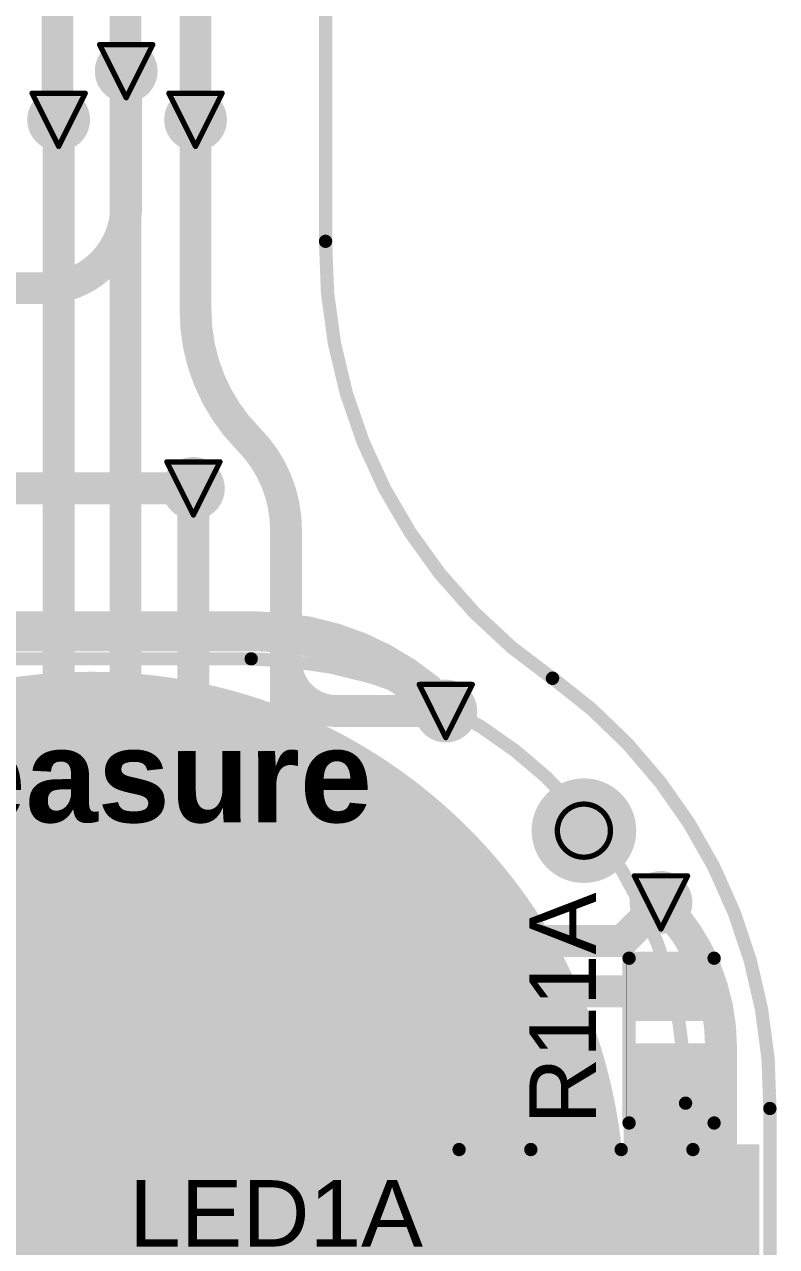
# Model space of a CAD drawing. Header units: inches. Extents: x -3.9 to 9.5, y -7 to 2.6.
# Drawn here: x -3.4885 to -3.2054, y -4.4753 to -4.0154 of the extents above; entities that cross this region are included whole.
import ezdxf

# ---------------------------------------------------------------- set-up
doc = ezdxf.new("R2010")
doc.units = ezdxf.units.IN
doc.header["$MEASUREMENT"] = 0
for name, color, linetype in [('Board Outline', 216, 'Continuous'), ('Bottom Layer', 5, 'Continuous'), ('Bottom Overlay', 54, 'Continuous'), ('Bottom Paste', 16, 'Continuous'), ('Bottom Solder', 6, 'Continuous'), ('Drill Drawing', 1, 'Continuous'), ('Pad Holes', 156, 'Continuous'), ('Top Layer', 1, 'Continuous'), ('Top Overlay', 2, 'Continuous'), ('Top Paste', 8, 'Continuous'), ('Top Solder', 216, 'Continuous'), ('Via Holes', 16, 'Continuous')]:
    doc.layers.add(name, color=color, linetype=linetype)
doc.styles.add('Arial', font='', dxfattribs={"height": 0.2})
doc.styles.add('Arial_Bold', font='', dxfattribs={"height": 0.2})
doc.styles.get('Arial').set_extended_font_data('Arial')
doc.styles.get('Arial_Bold').set_extended_font_data('Arial', bold=True)

# ---------------------------------------------------------------- blocks, each defined once
blk = doc.blocks.new('R___0402_11')
at = {"layer": 'Top Layer'}
for points in [[(-0.0275, -0.0125), (-0.0275, 0.0125), (-0.0095, 0.0125), (-0.0095, -0.0125)], [(0.0095, -0.0125), (0.0095, 0.0125), (0.0275, 0.0125), (0.0275, -0.0125)]]:
    blk.add_hatch(color=1, dxfattribs=at).paths.add_polyline_path(points)
at = {"layer": 'Top Paste'}
for points in [[(-0.0275, -0.0125), (-0.0275, 0.0125), (-0.0095, 0.0125), (-0.0095, -0.0125)], [(0.0095, -0.0125), (0.0095, 0.0125), (0.0275, 0.0125), (0.0275, -0.0125)]]:
    blk.add_hatch(color=8, dxfattribs=at).paths.add_polyline_path(points)
at = {"layer": 'Top Solder'}
for points in [[(-0.02967, -0.01467), (-0.02967, 0.01467), (-0.00733, 0.01467), (-0.00733, -0.01467)], [(0.00733, -0.01467), (0.00733, 0.01467), (0.02967, 0.01467), (0.02967, -0.01467)]]:
    blk.add_hatch(color=216, dxfattribs=at).paths.add_polyline_path(points)
at = {"layer": 'Top Overlay'}
for points in [[(-0.031, -0.016, 0.005, 0.005, 0), (-0.031, 0.016, 0.005, 0.005, 0)], [(0.031, 0.016, 0.005, 0.005, 0), (-0.031, 0.016, 0.005, 0.005, 0)], [(0.031, -0.016, 0.005, 0.005, 0), (0.031, 0.016, 0.005, 0.005, 0)], [(0.031, -0.016, 0.005, 0.005, 0), (-0.031, -0.016, 0.005, 0.005, 0)], [(0.032, -0.017, 0.000127, 0.000127, 0), (-0.032, -0.017, 0.000127, 0.000127, 0)]]:
    blk.add_lwpolyline(points, format="xyseb", dxfattribs=at)
for points in [[(-0.03225, 0.016, 0.0025, 0.0025, 1), (-0.02975, 0.016, 0.0025, 0.0025, 1)], [(-0.03225, 0.016, 0.0025, 0.0025, 1), (-0.02975, 0.016, 0.0025, 0.0025, 1)], [(0.02975, 0.016, 0.0025, 0.0025, 1), (0.03225, 0.016, 0.0025, 0.0025, 1)], [(0.02975, 0.016, 0.0025, 0.0025, 1), (0.03225, 0.016, 0.0025, 0.0025, 1)], [(-0.03225, -0.016, 0.0025, 0.0025, 1), (-0.02975, -0.016, 0.0025, 0.0025, 1)], [(-0.03225, -0.016, 0.0025, 0.0025, 1), (-0.02975, -0.016, 0.0025, 0.0025, 1)], [(0.02975, -0.016, 0.0025, 0.0025, 1), (0.03225, -0.016, 0.0025, 0.0025, 1)], [(0.02975, -0.016, 0.0025, 0.0025, 1), (0.03225, -0.016, 0.0025, 0.0025, 1)], [(-0.03203, -0.017, 0.0000635, 0.0000635, 1), (-0.03197, -0.017, 0.0000635, 0.0000635, 1)], [(0.03197, -0.017, 0.0000635, 0.0000635, 1), (0.03203, -0.017, 0.0000635, 0.0000635, 1)]]:
    blk.add_lwpolyline(points, format="xyseb", close=True, dxfattribs=at)
blk = doc.blocks.new('_EMG________B_24')
at = {"layer": 'Bottom Layer'}
h = blk.add_hatch(color=5, dxfattribs=at)
edge = h.paths.add_edge_path()
edge.add_arc((0, 0.3932), 0.19685, 0, 360)
at = {"layer": 'Bottom Paste'}
h = blk.add_hatch(color=16, dxfattribs=at)
edge = h.paths.add_edge_path()
edge.add_arc((0, 0.3932), 0.19685, 0, 360)
at = {"layer": 'Bottom Solder'}
h = blk.add_hatch(color=6, dxfattribs=at)
edge = h.paths.add_edge_path()
edge.add_arc((0, 0.3932), 0.20085, 0, 360)
at = {"layer": 'Bottom Overlay'}
for points in [[(-0.06026, 0.59892, 0.005, 0.005, 0), (0.06026, 0.59892, 0.005, 0.005, 0)], [(0.06026, 0.59892, 0.005, 0.005, -0.414214), (0.22375, 0.43172, 0.005, 0.005, 0)], [(0.22375, -0.43172, 0.005, 0.005, 0), (0.22375, 0.43172, 0.005, 0.005, 0)]]:
    blk.add_lwpolyline(points, format="xyseb", dxfattribs=at)
for points in [[(0.05901, 0.59892, 0.0025, 0.0025, 1), (0.06151, 0.59892, 0.0025, 0.0025, 1)], [(0.05901, 0.59892, 0.0025, 0.0025, 1), (0.06151, 0.59892, 0.0025, 0.0025, 1)], [(0.2225, 0.43172, 0.0025, 0.0025, 1), (0.225, 0.43172, 0.0025, 0.0025, 1)], [(0.2225, 0.43172, 0.0025, 0.0025, 1), (0.225, 0.43172, 0.0025, 0.0025, 1)]]:
    blk.add_lwpolyline(points, format="xyseb", close=True, dxfattribs=at)
blk = doc.blocks.new('LED_0603_25')
at = {"layer": 'Top Layer'}
for points in [[(-0.03937, 0.01969), (-0.01969, 0.01969), (-0.01969, -0.01969), (-0.03937, -0.01969)], [(0.01969, 0.01969), (0.03937, 0.01969), (0.03937, -0.01969), (0.01969, -0.01969)]]:
    blk.add_hatch(color=1, dxfattribs=at).paths.add_polyline_path(points)
at = {"layer": 'Top Overlay'}
blk.add_hatch(color=2, dxfattribs=at).paths.add_polyline_path([(0.044, -0.026), (0.069, -0.026), (0.069, 0.026), (0.044, 0.026)])
at = {"layer": 'Top Paste'}
for points in [[(-0.03937, 0.01969), (-0.01969, 0.01969), (-0.01969, -0.01969), (-0.03937, -0.01969)], [(0.01969, 0.01969), (0.03937, 0.01969), (0.03937, -0.01969), (0.01969, -0.01969)]]:
    blk.add_hatch(color=8, dxfattribs=at).paths.add_polyline_path(points)
at = {"layer": 'Top Solder'}
for points in [[(-0.04337, 0.02369), (-0.01569, 0.02369), (-0.01569, -0.02369), (-0.04337, -0.02369)], [(0.01569, 0.02369), (0.04337, 0.02369), (0.04337, -0.02369), (0.01569, -0.02369)]]:
    blk.add_hatch(color=216, dxfattribs=at).paths.add_polyline_path(points)
at = {"layer": 'Top Overlay'}
for points in [[(-0.044, 0.024, 0.005, 0.005, 0), (-0.017, 0.024, 0.005, 0.005, 0)], [(-0.044, -0.024, 0.005, 0.005, 0), (-0.044, 0.024, 0.005, 0.005, 0)], [(0.017, 0.024, 0.005, 0.005, 0), (0.044, 0.024, 0.005, 0.005, 0)], [(0.044, -0.024, 0.005, 0.005, 0), (0.044, 0.024, 0.005, 0.005, 0)], [(-0.044, -0.024, 0.005, 0.005, 0), (-0.017, -0.024, 0.005, 0.005, 0)], [(0.017, -0.024, 0.005, 0.005, 0), (0.044, -0.024, 0.005, 0.005, 0)]]:
    blk.add_lwpolyline(points, format="xyseb", dxfattribs=at)
for points in [[(-0.04525, 0.024, 0.0025, 0.0025, 1), (-0.04275, 0.024, 0.0025, 0.0025, 1)], [(-0.04525, 0.024, 0.0025, 0.0025, 1), (-0.04275, 0.024, 0.0025, 0.0025, 1)], [(-0.01825, 0.024, 0.0025, 0.0025, 1), (-0.01575, 0.024, 0.0025, 0.0025, 1)], [(0.01575, 0.024, 0.0025, 0.0025, 1), (0.01825, 0.024, 0.0025, 0.0025, 1)], [(0.04275, 0.024, 0.0025, 0.0025, 1), (0.04525, 0.024, 0.0025, 0.0025, 1)], [(0.04275, 0.024, 0.0025, 0.0025, 1), (0.04525, 0.024, 0.0025, 0.0025, 1)], [(-0.04525, -0.024, 0.0025, 0.0025, 1), (-0.04275, -0.024, 0.0025, 0.0025, 1)], [(-0.04525, -0.024, 0.0025, 0.0025, 1), (-0.04275, -0.024, 0.0025, 0.0025, 1)], [(-0.01825, -0.024, 0.0025, 0.0025, 1), (-0.01575, -0.024, 0.0025, 0.0025, 1)], [(0.01575, -0.024, 0.0025, 0.0025, 1), (0.01825, -0.024, 0.0025, 0.0025, 1)], [(0.04275, -0.024, 0.0025, 0.0025, 1), (0.04525, -0.024, 0.0025, 0.0025, 1)], [(0.04275, -0.024, 0.0025, 0.0025, 1), (0.04525, -0.024, 0.0025, 0.0025, 1)]]:
    blk.add_lwpolyline(points, format="xyseb", close=True, dxfattribs=at)

msp = doc.modelspace()

# ---------------------------------------------------------------- hatches: boundary and pattern name
at = {"layer": 'Bottom Layer'}
h = msp.add_hatch(color=5, dxfattribs=at)
edge = h.paths.add_edge_path()
edge.add_arc((-3.45017, -4.033), 0.01181, 0, 360)
h = msp.add_hatch(color=5, dxfattribs=at)
edge = h.paths.add_edge_path()
edge.add_arc((-3.47559, -4.05129), 0.01181, 0, 360)
h = msp.add_hatch(color=5, dxfattribs=at)
edge = h.paths.add_edge_path()
edge.add_arc((-3.42407, -4.05129), 0.01181, 0, 360)
h = msp.add_hatch(color=5, dxfattribs=at)
edge = h.paths.add_edge_path()
edge.add_arc((-3.42487, -4.19), 0.01181, 0, 360)
h = msp.add_hatch(color=5, dxfattribs=at)
edge = h.paths.add_edge_path()
edge.add_arc((-3.32989, -4.27378), 0.01181, 0, 360)
h = msp.add_hatch(color=5, dxfattribs=at)
edge = h.paths.add_edge_path()
edge.add_arc((-3.24889, -4.34578), 0.01181, 0, 360)
at = {"layer": 'Bottom Solder'}
h = msp.add_hatch(color=6, dxfattribs=at)
edge = h.paths.add_edge_path()
edge.add_arc((-3.27789, -4.31878), 0.004, 0, 360)
at = {"layer": 'Pad Holes'}
h = msp.add_hatch(color=7, dxfattribs=at)
edge = h.paths.add_edge_path()
edge.add_arc((-3.27789, -4.31878), 0.01969, 0, 360)
at = {"layer": 'Top Layer'}
h = msp.add_hatch(color=1, dxfattribs=at)
edge = h.paths.add_edge_path()
edge.add_arc((-3.45017, -4.033), 0.01181, 0, 360)
h = msp.add_hatch(color=1, dxfattribs=at)
edge = h.paths.add_edge_path()
edge.add_arc((-3.47559, -4.05129), 0.01181, 0, 360)
h = msp.add_hatch(color=1, dxfattribs=at)
edge = h.paths.add_edge_path()
edge.add_arc((-3.42407, -4.05129), 0.01181, 0, 360)
h = msp.add_hatch(color=1, dxfattribs=at)
edge = h.paths.add_edge_path()
edge.add_arc((-3.42487, -4.19), 0.01181, 0, 360)
h = msp.add_hatch(color=1, dxfattribs=at)
edge = h.paths.add_edge_path()
edge.add_arc((-3.32989, -4.27378), 0.01181, 0, 360)
h = msp.add_hatch(color=1, dxfattribs=at)
edge = h.paths.add_edge_path()
edge.add_arc((-3.24889, -4.34578), 0.01181, 0, 360)
for points in [[(-3.26287, -4.48678), (-3.23187, -4.48678), (-3.23187, -4.39878), (-3.26287, -4.39878)], [(-3.33389, -4.58478), (-3.29989, -4.58478), (-3.29989, -4.44278), (-3.33389, -4.44278)]]:
    msp.add_hatch(color=1, dxfattribs=at).paths.add_polyline_path(points)
at = {"layer": 'Top Solder'}
h = msp.add_hatch(color=216, dxfattribs=at)
edge = h.paths.add_edge_path()
edge.add_arc((-3.27789, -4.31878), 0.004, 0, 360)
at = {"layer": 'Via Holes'}
h = msp.add_hatch(color=7, dxfattribs=at)
edge = h.paths.add_edge_path()
edge.add_arc((-3.45017, -4.033), 0.00591, 0, 360)
h = msp.add_hatch(color=7, dxfattribs=at)
edge = h.paths.add_edge_path()
edge.add_arc((-3.47559, -4.05129), 0.00591, 0, 360)
h = msp.add_hatch(color=7, dxfattribs=at)
edge = h.paths.add_edge_path()
edge.add_arc((-3.42407, -4.05129), 0.00591, 0, 360)
h = msp.add_hatch(color=7, dxfattribs=at)
edge = h.paths.add_edge_path()
edge.add_arc((-3.42487, -4.19), 0.00591, 0, 360)
h = msp.add_hatch(color=7, dxfattribs=at)
edge = h.paths.add_edge_path()
edge.add_arc((-3.32989, -4.27378), 0.00591, 0, 360)
h = msp.add_hatch(color=7, dxfattribs=at)
edge = h.paths.add_edge_path()
edge.add_arc((-3.24889, -4.34578), 0.00591, 0, 360)

# ---------------------------------------------------------------- linework, layer by layer
at = {"layer": 'Board Outline'}
for points in [[(-3.37514, -4.09701, 0.005, 0.005, 0), (-3.37514, -3.00922, 0.005, 0.005, 0)], [(-3.28975, -4.26147, 0.005, 0.005, -0.250069), (-3.37513, -4.09701, 0.005, 0.005, 0)], [(-3.28969, -4.26139, 0.005, 0.005, -0.244175), (-3.20789, -4.42333, 0.005, 0.005, 0)], [(-3.20789, -4.42332, 0.005, 0.005, 0), (-3.20789, -5.28379, 0.005, 0.005, 0)], [(-3.20789, -4.42332, 0.005, 0.005, 0), (-3.20789, -5.28379, 0.005, 0.005, 0)]]:
    msp.add_lwpolyline(points, format="xyseb", dxfattribs=at)
for points in [[(-3.37639, -4.09701, 0.0025, 0.0025, 1), (-3.37389, -4.09701, 0.0025, 0.0025, 1)], [(-3.37638, -4.09701, 0.0025, 0.0025, 1), (-3.37388, -4.09701, 0.0025, 0.0025, 1)], [(-3.291, -4.26147, 0.0025, 0.0025, 1), (-3.2885, -4.26147, 0.0025, 0.0025, 1)], [(-3.29094, -4.26139, 0.0025, 0.0025, 1), (-3.28844, -4.26139, 0.0025, 0.0025, 1)], [(-3.20914, -4.42332, 0.0025, 0.0025, 1), (-3.20664, -4.42332, 0.0025, 0.0025, 1)], [(-3.20914, -4.42332, 0.0025, 0.0025, 1), (-3.20664, -4.42332, 0.0025, 0.0025, 1)], [(-3.20914, -4.42333, 0.0025, 0.0025, 1), (-3.20664, -4.42333, 0.0025, 0.0025, 1)]]:
    msp.add_lwpolyline(points, format="xyseb", close=True, dxfattribs=at)
at = {"layer": 'Bottom Layer'}
for points in [[(-3.42407, -4.05129, 0.012, 0.012, 0), (-3.42407, -3.00833, 0.012, 0.012, 0)], [(-3.47604, -4.05084, 0.012, 0.012, 0), (-3.47604, -3.00911, 0.012, 0.012, 0)], [(-3.45045, -4.03272, 0.012, 0.012, 0), (-3.45045, -3.00911, 0.012, 0.012, 0)], [(-3.45045, -4.03272, 0.015, 0.015, 0), (-3.45017, -4.033, 0.015, 0.015, 0)], [(-3.45017, -4.08378, 0.012, 0.012, 0), (-3.45017, -4.033, 0.012, 0.012, 0)], [(-3.47604, -4.05084, 0.015, 0.015, 0), (-3.47559, -4.05129, 0.015, 0.015, 0)], [(-3.45017, -4.08378, 0.012, 0.012, -0.414214), (-3.48105, -4.11466, 0.012, 0.012, 0)], [(-3.52516, -4.11466, 0.012, 0.012, 0), (-3.48105, -4.11466, 0.012, 0.012, 0)], [(-3.52539, -4.19, 0.012, 0.012, 0), (-3.42487, -4.19, 0.012, 0.012, 0)], [(-3.55485, -4.24378, 0.015, 0.015, 0), (-3.40131, -4.24378, 0.015, 0.015, 0)], [(-3.40131, -4.24378, 0.015, 0.015, -0.198912), (-3.3306, -4.27307, 0.015, 0.015, 0)], [(-3.3306, -4.27307, 0.015, 0.015, 0), (-3.32989, -4.27378, 0.015, 0.015, 0)], [(-3.24889, -4.34578, 0.012, 0.012, -0.198912), (-3.22626, -4.40042, 0.012, 0.012, 0)], [(-3.22626, -4.50369, 0.012, 0.012, 0), (-3.22626, -4.40042, 0.012, 0.012, 0)], [(-3.46338, -4.45985, 0.022, 0.022, 0), (-3.41745, -4.50578, 0.022, 0.022, 0)]]:
    msp.add_lwpolyline(points, format="xyseb", dxfattribs=at)
for points in [[(-3.4542, -4.03272, 0.0075, 0.0075, 1), (-3.4467, -4.03272, 0.0075, 0.0075, 1)], [(-3.45392, -4.033, 0.0075, 0.0075, 1), (-3.44642, -4.033, 0.0075, 0.0075, 1)], [(-3.45345, -4.03272, 0.006, 0.006, 1), (-3.44745, -4.03272, 0.006, 0.006, 1)], [(-3.45317, -4.033, 0.006, 0.006, 1), (-3.44717, -4.033, 0.006, 0.006, 1)], [(-3.47979, -4.05084, 0.0075, 0.0075, 1), (-3.47229, -4.05084, 0.0075, 0.0075, 1)], [(-3.47934, -4.05129, 0.0075, 0.0075, 1), (-3.47184, -4.05129, 0.0075, 0.0075, 1)], [(-3.47904, -4.05084, 0.006, 0.006, 1), (-3.47304, -4.05084, 0.006, 0.006, 1)], [(-3.42707, -4.05129, 0.006, 0.006, 1), (-3.42107, -4.05129, 0.006, 0.006, 1)], [(-3.45317, -4.08378, 0.006, 0.006, 1), (-3.44717, -4.08378, 0.006, 0.006, 1)], [(-3.45317, -4.08378, 0.006, 0.006, 1), (-3.44717, -4.08378, 0.006, 0.006, 1)], [(-3.48405, -4.11466, 0.006, 0.006, 1), (-3.47805, -4.11466, 0.006, 0.006, 1)], [(-3.48405, -4.11466, 0.006, 0.006, 1), (-3.47805, -4.11466, 0.006, 0.006, 1)], [(-3.42787, -4.19, 0.006, 0.006, 1), (-3.42187, -4.19, 0.006, 0.006, 1)], [(-3.40506, -4.24378, 0.0075, 0.0075, 1), (-3.39756, -4.24378, 0.0075, 0.0075, 1)], [(-3.40506, -4.24378, 0.0075, 0.0075, 1), (-3.39756, -4.24378, 0.0075, 0.0075, 1)], [(-3.33435, -4.27307, 0.0075, 0.0075, 1), (-3.32685, -4.27307, 0.0075, 0.0075, 1)], [(-3.33435, -4.27307, 0.0075, 0.0075, 1), (-3.32685, -4.27307, 0.0075, 0.0075, 1)], [(-3.33364, -4.27378, 0.0075, 0.0075, 1), (-3.32614, -4.27378, 0.0075, 0.0075, 1)], [(-3.25189, -4.34578, 0.006, 0.006, 1), (-3.24589, -4.34578, 0.006, 0.006, 1)], [(-3.22926, -4.40042, 0.006, 0.006, 1), (-3.22326, -4.40042, 0.006, 0.006, 1)], [(-3.22926, -4.40042, 0.006, 0.006, 1), (-3.22326, -4.40042, 0.006, 0.006, 1)], [(-3.46888, -4.45985, 0.011, 0.011, 1), (-3.45788, -4.45985, 0.011, 0.011, 1)]]:
    msp.add_lwpolyline(points, format="xyseb", close=True, dxfattribs=at)
at = {"layer": 'Drill Drawing'}
for points in [[(-3.46017, -4.023, 0.002, 0.002, 0), (-3.44017, -4.023, 0.002, 0.002, 0)], [(-3.46017, -4.023, 0.002, 0.002, 0), (-3.45017, -4.043, 0.002, 0.002, 0)], [(-3.45017, -4.043, 0.002, 0.002, 0), (-3.44017, -4.023, 0.002, 0.002, 0)], [(-3.48559, -4.04129, 0.002, 0.002, 0), (-3.46559, -4.04129, 0.002, 0.002, 0)], [(-3.48559, -4.04129, 0.002, 0.002, 0), (-3.47559, -4.06129, 0.002, 0.002, 0)], [(-3.47559, -4.06129, 0.002, 0.002, 0), (-3.46559, -4.04129, 0.002, 0.002, 0)], [(-3.43407, -4.04129, 0.002, 0.002, 0), (-3.41407, -4.04129, 0.002, 0.002, 0)], [(-3.43407, -4.04129, 0.002, 0.002, 0), (-3.42407, -4.06129, 0.002, 0.002, 0)], [(-3.42407, -4.06129, 0.002, 0.002, 0), (-3.41407, -4.04129, 0.002, 0.002, 0)], [(-3.43487, -4.18, 0.002, 0.002, 0), (-3.41487, -4.18, 0.002, 0.002, 0)], [(-3.43487, -4.18, 0.002, 0.002, 0), (-3.42487, -4.2, 0.002, 0.002, 0)], [(-3.42487, -4.2, 0.002, 0.002, 0), (-3.41487, -4.18, 0.002, 0.002, 0)], [(-3.33989, -4.26378, 0.002, 0.002, 0), (-3.31989, -4.26378, 0.002, 0.002, 0)], [(-3.33989, -4.26378, 0.002, 0.002, 0), (-3.32989, -4.28378, 0.002, 0.002, 0)], [(-3.32989, -4.28378, 0.002, 0.002, 0), (-3.31989, -4.26378, 0.002, 0.002, 0)], [(-3.25889, -4.33578, 0.002, 0.002, 0), (-3.23889, -4.33578, 0.002, 0.002, 0)], [(-3.25889, -4.33578, 0.002, 0.002, 0), (-3.24889, -4.35578, 0.002, 0.002, 0)], [(-3.24889, -4.35578, 0.002, 0.002, 0), (-3.23889, -4.33578, 0.002, 0.002, 0)]]:
    msp.add_lwpolyline(points, format="xyseb", dxfattribs=at)
for points in [[(-3.46067, -4.023, 0.001, 0.001, 1), (-3.45967, -4.023, 0.001, 0.001, 1)], [(-3.46067, -4.023, 0.001, 0.001, 1), (-3.45967, -4.023, 0.001, 0.001, 1)], [(-3.44067, -4.023, 0.001, 0.001, 1), (-3.43967, -4.023, 0.001, 0.001, 1)], [(-3.44067, -4.023, 0.001, 0.001, 1), (-3.43967, -4.023, 0.001, 0.001, 1)], [(-3.48609, -4.04129, 0.001, 0.001, 1), (-3.48509, -4.04129, 0.001, 0.001, 1)], [(-3.48609, -4.04129, 0.001, 0.001, 1), (-3.48509, -4.04129, 0.001, 0.001, 1)], [(-3.46609, -4.04129, 0.001, 0.001, 1), (-3.46509, -4.04129, 0.001, 0.001, 1)], [(-3.46609, -4.04129, 0.001, 0.001, 1), (-3.46509, -4.04129, 0.001, 0.001, 1)], [(-3.45067, -4.043, 0.001, 0.001, 1), (-3.44967, -4.043, 0.001, 0.001, 1)], [(-3.45067, -4.043, 0.001, 0.001, 1), (-3.44967, -4.043, 0.001, 0.001, 1)], [(-3.43457, -4.04129, 0.001, 0.001, 1), (-3.43357, -4.04129, 0.001, 0.001, 1)], [(-3.43457, -4.04129, 0.001, 0.001, 1), (-3.43357, -4.04129, 0.001, 0.001, 1)], [(-3.41457, -4.04129, 0.001, 0.001, 1), (-3.41357, -4.04129, 0.001, 0.001, 1)], [(-3.41457, -4.04129, 0.001, 0.001, 1), (-3.41357, -4.04129, 0.001, 0.001, 1)], [(-3.47609, -4.06129, 0.001, 0.001, 1), (-3.47509, -4.06129, 0.001, 0.001, 1)], [(-3.47609, -4.06129, 0.001, 0.001, 1), (-3.47509, -4.06129, 0.001, 0.001, 1)], [(-3.42457, -4.06129, 0.001, 0.001, 1), (-3.42357, -4.06129, 0.001, 0.001, 1)], [(-3.42457, -4.06129, 0.001, 0.001, 1), (-3.42357, -4.06129, 0.001, 0.001, 1)], [(-3.43537, -4.18, 0.001, 0.001, 1), (-3.43437, -4.18, 0.001, 0.001, 1)], [(-3.43537, -4.18, 0.001, 0.001, 1), (-3.43437, -4.18, 0.001, 0.001, 1)], [(-3.41537, -4.18, 0.001, 0.001, 1), (-3.41437, -4.18, 0.001, 0.001, 1)], [(-3.41537, -4.18, 0.001, 0.001, 1), (-3.41437, -4.18, 0.001, 0.001, 1)], [(-3.42537, -4.2, 0.001, 0.001, 1), (-3.42437, -4.2, 0.001, 0.001, 1)], [(-3.42537, -4.2, 0.001, 0.001, 1), (-3.42437, -4.2, 0.001, 0.001, 1)], [(-3.34039, -4.26378, 0.001, 0.001, 1), (-3.33939, -4.26378, 0.001, 0.001, 1)], [(-3.34039, -4.26378, 0.001, 0.001, 1), (-3.33939, -4.26378, 0.001, 0.001, 1)], [(-3.32039, -4.26378, 0.001, 0.001, 1), (-3.31939, -4.26378, 0.001, 0.001, 1)], [(-3.32039, -4.26378, 0.001, 0.001, 1), (-3.31939, -4.26378, 0.001, 0.001, 1)], [(-3.33039, -4.28378, 0.001, 0.001, 1), (-3.32939, -4.28378, 0.001, 0.001, 1)], [(-3.33039, -4.28378, 0.001, 0.001, 1), (-3.32939, -4.28378, 0.001, 0.001, 1)], [(-3.26789, -4.31878, 0.002, 0.002, 1), (-3.28789, -4.31878, 0.002, 0.002, 1)], [(-3.28839, -4.31878, 0.001, 0.001, 1), (-3.28739, -4.31878, 0.001, 0.001, 1)], [(-3.26839, -4.31878, 0.001, 0.001, 1), (-3.26739, -4.31878, 0.001, 0.001, 1)], [(-3.25939, -4.33578, 0.001, 0.001, 1), (-3.25839, -4.33578, 0.001, 0.001, 1)], [(-3.25939, -4.33578, 0.001, 0.001, 1), (-3.25839, -4.33578, 0.001, 0.001, 1)], [(-3.23939, -4.33578, 0.001, 0.001, 1), (-3.23839, -4.33578, 0.001, 0.001, 1)], [(-3.23939, -4.33578, 0.001, 0.001, 1), (-3.23839, -4.33578, 0.001, 0.001, 1)], [(-3.24939, -4.35578, 0.001, 0.001, 1), (-3.24839, -4.35578, 0.001, 0.001, 1)], [(-3.24939, -4.35578, 0.001, 0.001, 1), (-3.24839, -4.35578, 0.001, 0.001, 1)]]:
    msp.add_lwpolyline(points, format="xyseb", close=True, dxfattribs=at)
at = {"layer": 'Top Layer'}
for points in [[(-3.45045, -4.03328, 0.012, 0.012, 0), (-3.45017, -4.033, 0.012, 0.012, 0)], [(-3.45045, -4.37028, 0.012, 0.012, 0), (-3.45045, -4.03328, 0.012, 0.012, 0)], [(-3.47559, -4.22031, 0.012, 0.012, 0), (-3.47559, -4.05129, 0.012, 0.012, 0)], [(-3.42407, -4.12299, 0.012, 0.012, 0), (-3.42407, -4.05129, 0.012, 0.012, 0)], [(-3.40425, -4.17133, 0.012, 0.012, -0.197478), (-3.42407, -4.12299, 0.012, 0.012, 0)], [(-3.40425, -4.17133, 0.012, 0.012, -0.198882), (-3.39, -4.20574, 0.012, 0.012, 0)], [(-3.42488, -4.19001, 0.012, 0.012, 0), (-3.42487, -4.19, 0.012, 0.012, 0)], [(-3.42488, -4.3444, 0.012, 0.012, 0), (-3.42488, -4.19001, 0.012, 0.012, 0)], [(-3.39, -4.2548, 0.012, 0.012, 0), (-3.39, -4.20574, 0.012, 0.012, 0)], [(-3.47559, -4.22031, 0.012, 0.012, 0), (-3.47559, -4.22031, 0.012, 0.012, 0)], [(-3.47559, -4.48231, 0.012, 0.012, 0), (-3.47559, -4.22031, 0.012, 0.012, 0)], [(-3.39, -4.33971, 0.012, 0.012, 0), (-3.39, -4.2548, 0.012, 0.012, 0)], [(-3.37101, -4.27378, 0.012, 0.012, -0.414214), (-3.39, -4.2548, 0.012, 0.012, 0)], [(-3.37101, -4.27378, 0.012, 0.012, 0), (-3.32989, -4.27378, 0.012, 0.012, 0)], [(-3.36939, -4.36031, 0.012, 0.012, -0.414214), (-3.39, -4.33971, 0.012, 0.012, 0)], [(-3.39, -4.37928, 0.012, 0.012, -0.414214), (-3.42488, -4.3444, 0.012, 0.012, 0)], [(-3.26342, -4.36031, 0.012, 0.012, 0), (-3.24889, -4.34578, 0.012, 0.012, 0)], [(-3.36939, -4.36031, 0.012, 0.012, 0), (-3.26342, -4.36031, 0.012, 0.012, 0)], [(-3.41182, -4.40892, 0.012, 0.012, -0.414214), (-3.45045, -4.37028, 0.012, 0.012, 0)], [(-3.39, -4.37928, 0.012, 0.012, 0), (-3.24489, -4.37928, 0.012, 0.012, 0)], [(-3.41182, -4.40892, 0.012, 0.012, 0), (-3.30962, -4.40892, 0.012, 0.012, 0)], [(-3.30962, -4.40892, 0.012, 0.012, -0.107651), (-3.29803, -4.41144, 0.012, 0.012, 0)], [(-3.29803, -4.41144, 0.012, 0.012, -0.180135), (-3.28428, -4.42519, 0.012, 0.012, 0)], [(-3.28428, -4.42519, 0.012, 0.012, -0.107651), (-3.28176, -4.43678, 0.012, 0.012, 0)], [(-3.28176, -4.52792, 0.012, 0.012, 0), (-3.28176, -4.43678, 0.012, 0.012, 0)]]:
    msp.add_lwpolyline(points, format="xyseb", dxfattribs=at)
for points in [[(-3.45345, -4.03328, 0.006, 0.006, 1), (-3.44745, -4.03328, 0.006, 0.006, 1)], [(-3.45345, -4.03328, 0.006, 0.006, 1), (-3.44745, -4.03328, 0.006, 0.006, 1)], [(-3.45317, -4.033, 0.006, 0.006, 1), (-3.44717, -4.033, 0.006, 0.006, 1)], [(-3.47859, -4.05129, 0.006, 0.006, 1), (-3.47259, -4.05129, 0.006, 0.006, 1)], [(-3.42707, -4.05129, 0.006, 0.006, 1), (-3.42107, -4.05129, 0.006, 0.006, 1)], [(-3.42707, -4.12299, 0.006, 0.006, 1), (-3.42107, -4.12299, 0.006, 0.006, 1)], [(-3.42707, -4.12299, 0.006, 0.006, 1), (-3.42107, -4.12299, 0.006, 0.006, 1)], [(-3.40725, -4.17133, 0.006, 0.006, 1), (-3.40125, -4.17133, 0.006, 0.006, 1)], [(-3.40725, -4.17133, 0.006, 0.006, 1), (-3.40125, -4.17133, 0.006, 0.006, 1)], [(-3.42788, -4.19001, 0.006, 0.006, 1), (-3.42188, -4.19001, 0.006, 0.006, 1)], [(-3.42788, -4.19001, 0.006, 0.006, 1), (-3.42188, -4.19001, 0.006, 0.006, 1)], [(-3.42787, -4.19, 0.006, 0.006, 1), (-3.42187, -4.19, 0.006, 0.006, 1)], [(-3.393, -4.20574, 0.006, 0.006, 1), (-3.387, -4.20574, 0.006, 0.006, 1)], [(-3.393, -4.20574, 0.006, 0.006, 1), (-3.387, -4.20574, 0.006, 0.006, 1)], [(-3.47859, -4.22031, 0.006, 0.006, 1), (-3.47259, -4.22031, 0.006, 0.006, 1)], [(-3.47859, -4.22031, 0.006, 0.006, 1), (-3.47259, -4.22031, 0.006, 0.006, 1)], [(-3.47859, -4.22031, 0.006, 0.006, 1), (-3.47259, -4.22031, 0.006, 0.006, 1)], [(-3.47859, -4.22031, 0.006, 0.006, 1), (-3.47259, -4.22031, 0.006, 0.006, 1)], [(-3.393, -4.2548, 0.006, 0.006, 1), (-3.387, -4.2548, 0.006, 0.006, 1)], [(-3.393, -4.2548, 0.006, 0.006, 1), (-3.387, -4.2548, 0.006, 0.006, 1)], [(-3.393, -4.2548, 0.006, 0.006, 1), (-3.387, -4.2548, 0.006, 0.006, 1)], [(-3.37401, -4.27378, 0.006, 0.006, 1), (-3.36801, -4.27378, 0.006, 0.006, 1)], [(-3.37401, -4.27378, 0.006, 0.006, 1), (-3.36801, -4.27378, 0.006, 0.006, 1)], [(-3.33289, -4.27378, 0.006, 0.006, 1), (-3.32689, -4.27378, 0.006, 0.006, 1)], [(-3.393, -4.33971, 0.006, 0.006, 1), (-3.387, -4.33971, 0.006, 0.006, 1)], [(-3.393, -4.33971, 0.006, 0.006, 1), (-3.387, -4.33971, 0.006, 0.006, 1)], [(-3.42788, -4.3444, 0.006, 0.006, 1), (-3.42188, -4.3444, 0.006, 0.006, 1)], [(-3.42788, -4.3444, 0.006, 0.006, 1), (-3.42188, -4.3444, 0.006, 0.006, 1)], [(-3.25189, -4.34578, 0.006, 0.006, 1), (-3.24589, -4.34578, 0.006, 0.006, 1)], [(-3.37239, -4.36031, 0.006, 0.006, 1), (-3.36639, -4.36031, 0.006, 0.006, 1)], [(-3.37239, -4.36031, 0.006, 0.006, 1), (-3.36639, -4.36031, 0.006, 0.006, 1)], [(-3.26642, -4.36031, 0.006, 0.006, 1), (-3.26042, -4.36031, 0.006, 0.006, 1)], [(-3.26642, -4.36031, 0.006, 0.006, 1), (-3.26042, -4.36031, 0.006, 0.006, 1)], [(-3.45345, -4.37028, 0.006, 0.006, 1), (-3.44745, -4.37028, 0.006, 0.006, 1)], [(-3.45345, -4.37028, 0.006, 0.006, 1), (-3.44745, -4.37028, 0.006, 0.006, 1)], [(-3.393, -4.37928, 0.006, 0.006, 1), (-3.387, -4.37928, 0.006, 0.006, 1)], [(-3.393, -4.37928, 0.006, 0.006, 1), (-3.387, -4.37928, 0.006, 0.006, 1)], [(-3.24789, -4.37928, 0.006, 0.006, 1), (-3.24189, -4.37928, 0.006, 0.006, 1)], [(-3.41482, -4.40892, 0.006, 0.006, 1), (-3.40882, -4.40892, 0.006, 0.006, 1)], [(-3.41482, -4.40892, 0.006, 0.006, 1), (-3.40882, -4.40892, 0.006, 0.006, 1)], [(-3.31262, -4.40892, 0.006, 0.006, 1), (-3.30662, -4.40892, 0.006, 0.006, 1)], [(-3.31262, -4.40892, 0.006, 0.006, 1), (-3.30662, -4.40892, 0.006, 0.006, 1)], [(-3.30103, -4.41144, 0.006, 0.006, 1), (-3.29503, -4.41144, 0.006, 0.006, 1)], [(-3.30103, -4.41144, 0.006, 0.006, 1), (-3.29503, -4.41144, 0.006, 0.006, 1)], [(-3.28728, -4.42519, 0.006, 0.006, 1), (-3.28128, -4.42519, 0.006, 0.006, 1)], [(-3.28728, -4.42519, 0.006, 0.006, 1), (-3.28128, -4.42519, 0.006, 0.006, 1)], [(-3.28476, -4.43678, 0.006, 0.006, 1), (-3.27876, -4.43678, 0.006, 0.006, 1)], [(-3.28476, -4.43678, 0.006, 0.006, 1), (-3.27876, -4.43678, 0.006, 0.006, 1)]]:
    msp.add_lwpolyline(points, format="xyseb", close=True, dxfattribs=at)

# ---------------------------------------------------------------- block references
for name, p in [('_EMG________B_24', (-3.46338, -4.85305)), ('LED_0603_25', (-3.28087, -4.46278))]:
    msp.add_blockref(name, p)
at = {"rotation": 270}
msp.add_blockref('R___0402_11', (-3.24489, -4.39778), dxfattribs=at)

# ---------------------------------------------------------------- texts
at = {"layer": 'Top Overlay'}
for s, height, rotation, style, p in [('Measure', 0.035, 360, 'Arial_Bold', (-3.556, -4.31564)), ('R11A', 0.025, 90, 'Arial', (-3.2734, -4.42944))]:
    msp.add_text(s, height=height, rotation=rotation, dxfattribs=dict(at, style=style)).set_placement(p)
at = {"layer": 'Top Overlay', "style": 'Arial'}
msp.add_text('LED1A', height=0.025, dxfattribs=at).set_placement((-3.44912, -4.47528))

doc.saveas('drawing.dxf')
